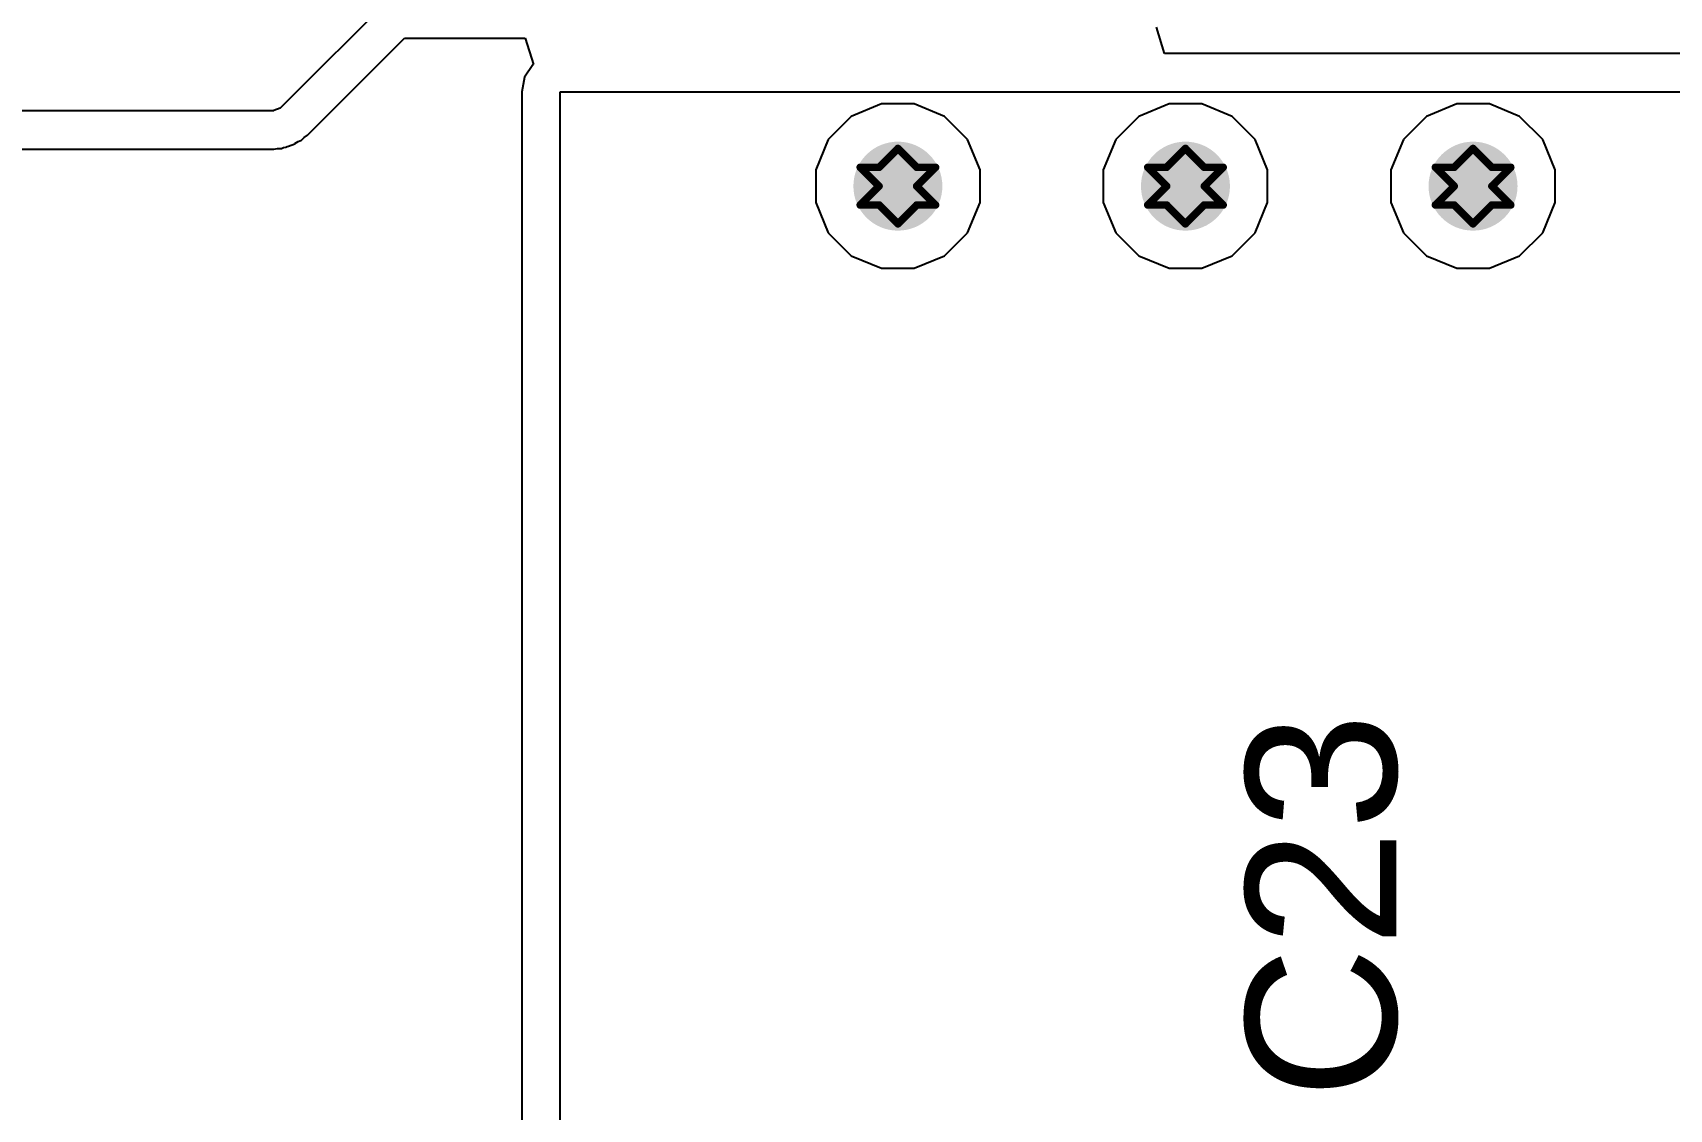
# Model space of a CAD drawing. Header units: inches. Extents: x 24 to 500, y 68 to 269.
# Drawn here: x 311.51 to 322.54, y 94.54 to 101.8 of the extents above; entities that cross this region are included whole.
import ezdxf

# ---------------------------------------------------------------- set-up
doc = ezdxf.new("R2010")
doc.units = ezdxf.units.IN
for name, color, linetype in [('Bottom Layer', 5, 'Continuous'), ('Drill Drawing', 1, 'Continuous'), ('Layer 1', 16, 'Continuous'), ('Layer 2', 76, 'Continuous'), ('Top Layer', 1, 'Continuous'), ('Top Overlay', 2, 'Continuous'), ('Via Holes', 16, 'Continuous')]:
    doc.layers.add(name, color=color, linetype=linetype)
doc.styles.add('Arial', font='', dxfattribs={"height": 0.2})
doc.styles.get('Arial').set_extended_font_data('Arial')

msp = doc.modelspace()

# ---------------------------------------------------------------- hatches: boundary and pattern name
at = {"layer": 'Bottom Layer'}
h = msp.add_hatch(color=5, dxfattribs=at)
edge = h.paths.add_edge_path()
edge.add_arc((317.339, 100.762), 0.3, 0, 360)
h = msp.add_hatch(color=5, dxfattribs=at)
edge = h.paths.add_edge_path()
edge.add_arc((319.278, 100.762), 0.3, 0, 360)
h = msp.add_hatch(color=5, dxfattribs=at)
edge = h.paths.add_edge_path()
edge.add_arc((321.217, 100.762), 0.3, 0, 360)
at = {"layer": 'Layer 1'}
h = msp.add_hatch(color=16, dxfattribs=at)
edge = h.paths.add_edge_path()
edge.add_arc((317.339, 100.762), 0.3, 0, 360)
h = msp.add_hatch(color=16, dxfattribs=at)
edge = h.paths.add_edge_path()
edge.add_arc((319.278, 100.762), 0.3, 0, 360)
h = msp.add_hatch(color=16, dxfattribs=at)
edge = h.paths.add_edge_path()
edge.add_arc((321.217, 100.762), 0.3, 0, 360)
at = {"layer": 'Layer 2'}
h = msp.add_hatch(color=76, dxfattribs=at)
edge = h.paths.add_edge_path()
edge.add_arc((317.339, 100.762), 0.3, 0, 360)
h = msp.add_hatch(color=76, dxfattribs=at)
edge = h.paths.add_edge_path()
edge.add_arc((319.278, 100.762), 0.3, 0, 360)
h = msp.add_hatch(color=76, dxfattribs=at)
edge = h.paths.add_edge_path()
edge.add_arc((321.217, 100.762), 0.3, 0, 360)
at = {"layer": 'Top Layer'}
h = msp.add_hatch(color=1, dxfattribs=at)
edge = h.paths.add_edge_path()
edge.add_arc((317.339, 100.762), 0.3, 0, 360)
h = msp.add_hatch(color=1, dxfattribs=at)
edge = h.paths.add_edge_path()
edge.add_arc((319.278, 100.762), 0.3, 0, 360)
h = msp.add_hatch(color=1, dxfattribs=at)
edge = h.paths.add_edge_path()
edge.add_arc((321.217, 100.762), 0.3, 0, 360)
at = {"layer": 'Via Holes'}
h = msp.add_hatch(color=7, dxfattribs=at)
edge = h.paths.add_edge_path()
edge.add_arc((317.339, 100.762), 0.15, 0, 360)
h = msp.add_hatch(color=7, dxfattribs=at)
edge = h.paths.add_edge_path()
edge.add_arc((319.278, 100.762), 0.15, 0, 360)
h = msp.add_hatch(color=7, dxfattribs=at)
edge = h.paths.add_edge_path()
edge.add_arc((321.217, 100.762), 0.15, 0, 360)

# ---------------------------------------------------------------- linework, layer by layer
at = {"layer": 'Bottom Layer'}
for p, q in [((317.229, 101.316), (317.025, 101.231)), ((317.449, 101.316), (317.229, 101.316)), ((317.653, 101.231), (317.449, 101.316)), ((319.168, 101.316), (318.964, 101.231)), ((319.388, 101.316), (319.168, 101.316)), ((319.592, 101.231), (319.388, 101.316)), ((321.107, 101.316), (320.903, 101.231)), ((321.327, 101.316), (321.107, 101.316)), ((321.531, 101.231), (321.327, 101.316)), ((317.025, 101.231), (316.869, 101.076)), ((317.809, 101.076), (317.653, 101.231)), ((318.964, 101.231), (318.808, 101.076)), ((319.748, 101.076), (319.592, 101.231)), ((320.903, 101.231), (320.747, 101.076)), ((321.687, 101.076), (321.531, 101.231)), ((316.869, 101.076), (316.785, 100.872)), ((317.893, 100.872), (317.809, 101.076)), ((318.808, 101.076), (318.724, 100.872)), ((319.832, 100.872), (319.748, 101.076)), ((320.747, 101.076), (320.663, 100.872)), ((321.771, 100.872), (321.687, 101.076)), ((316.785, 100.872), (316.785, 100.652)), ((317.893, 100.652), (317.893, 100.872)), ((318.724, 100.872), (318.724, 100.652)), ((319.832, 100.652), (319.832, 100.872)), ((320.663, 100.872), (320.663, 100.652)), ((321.771, 100.652), (321.771, 100.872)), ((316.785, 100.652), (316.869, 100.448)), ((317.809, 100.448), (317.893, 100.652)), ((318.724, 100.652), (318.808, 100.448)), ((319.748, 100.448), (319.832, 100.652)), ((320.663, 100.652), (320.747, 100.448)), ((321.687, 100.448), (321.771, 100.652)), ((316.869, 100.448), (317.025, 100.292)), ((317.653, 100.292), (317.809, 100.448)), ((318.808, 100.448), (318.964, 100.292)), ((319.592, 100.292), (319.748, 100.448)), ((320.747, 100.448), (320.903, 100.292)), ((321.531, 100.292), (321.687, 100.448)), ((317.025, 100.292), (317.229, 100.208)), ((317.229, 100.208), (317.449, 100.208)), ((317.449, 100.208), (317.653, 100.292)), ((318.964, 100.292), (319.168, 100.208)), ((319.168, 100.208), (319.388, 100.208)), ((319.388, 100.208), (319.592, 100.292)), ((320.903, 100.292), (321.107, 100.208)), ((321.107, 100.208), (321.327, 100.208)), ((321.327, 100.208), (321.531, 100.292))]:
    msp.add_line(p, q, dxfattribs=at)
at = {"layer": 'Drill Drawing'}
for points in [[(317.212, 100.889, 0.0508, 0.0508, 0), (317.339, 101.016, 0.0508, 0.0508, 0)], [(317.339, 101.016, 0.0508, 0.0508, 0), (317.466, 100.889, 0.0508, 0.0508, 0)], [(319.151, 100.889, 0.0508, 0.0508, 0), (319.278, 101.016, 0.0508, 0.0508, 0)], [(319.278, 101.016, 0.0508, 0.0508, 0), (319.405, 100.889, 0.0508, 0.0508, 0)], [(321.09, 100.889, 0.0508, 0.0508, 0), (321.217, 101.016, 0.0508, 0.0508, 0)], [(321.217, 101.016, 0.0508, 0.0508, 0), (321.344, 100.889, 0.0508, 0.0508, 0)], [(317.085, 100.889, 0.0508, 0.0508, 0), (317.212, 100.762, 0.0508, 0.0508, 0)], [(317.085, 100.889, 0.0508, 0.0508, 0), (317.212, 100.889, 0.0508, 0.0508, 0)], [(317.466, 100.889, 0.0508, 0.0508, 0), (317.593, 100.889, 0.0508, 0.0508, 0)], [(317.466, 100.762, 0.0508, 0.0508, 0), (317.593, 100.889, 0.0508, 0.0508, 0)], [(319.024, 100.889, 0.0508, 0.0508, 0), (319.151, 100.762, 0.0508, 0.0508, 0)], [(319.024, 100.889, 0.0508, 0.0508, 0), (319.151, 100.889, 0.0508, 0.0508, 0)], [(319.405, 100.889, 0.0508, 0.0508, 0), (319.532, 100.889, 0.0508, 0.0508, 0)], [(319.405, 100.762, 0.0508, 0.0508, 0), (319.532, 100.889, 0.0508, 0.0508, 0)], [(320.963, 100.889, 0.0508, 0.0508, 0), (321.09, 100.762, 0.0508, 0.0508, 0)], [(320.963, 100.889, 0.0508, 0.0508, 0), (321.09, 100.889, 0.0508, 0.0508, 0)], [(321.344, 100.889, 0.0508, 0.0508, 0), (321.471, 100.889, 0.0508, 0.0508, 0)], [(321.344, 100.762, 0.0508, 0.0508, 0), (321.471, 100.889, 0.0508, 0.0508, 0)], [(317.085, 100.635, 0.0508, 0.0508, 0), (317.212, 100.762, 0.0508, 0.0508, 0)], [(317.466, 100.762, 0.0508, 0.0508, 0), (317.593, 100.635, 0.0508, 0.0508, 0)], [(319.024, 100.635, 0.0508, 0.0508, 0), (319.151, 100.762, 0.0508, 0.0508, 0)], [(319.405, 100.762, 0.0508, 0.0508, 0), (319.532, 100.635, 0.0508, 0.0508, 0)], [(320.963, 100.635, 0.0508, 0.0508, 0), (321.09, 100.762, 0.0508, 0.0508, 0)], [(321.344, 100.762, 0.0508, 0.0508, 0), (321.471, 100.635, 0.0508, 0.0508, 0)], [(317.085, 100.635, 0.0508, 0.0508, 0), (317.212, 100.635, 0.0508, 0.0508, 0)], [(317.212, 100.635, 0.0508, 0.0508, 0), (317.339, 100.508, 0.0508, 0.0508, 0)], [(317.339, 100.508, 0.0508, 0.0508, 0), (317.466, 100.635, 0.0508, 0.0508, 0)], [(317.466, 100.635, 0.0508, 0.0508, 0), (317.593, 100.635, 0.0508, 0.0508, 0)], [(319.024, 100.635, 0.0508, 0.0508, 0), (319.151, 100.635, 0.0508, 0.0508, 0)], [(319.151, 100.635, 0.0508, 0.0508, 0), (319.278, 100.508, 0.0508, 0.0508, 0)], [(319.278, 100.508, 0.0508, 0.0508, 0), (319.405, 100.635, 0.0508, 0.0508, 0)], [(319.405, 100.635, 0.0508, 0.0508, 0), (319.532, 100.635, 0.0508, 0.0508, 0)], [(320.963, 100.635, 0.0508, 0.0508, 0), (321.09, 100.635, 0.0508, 0.0508, 0)], [(321.09, 100.635, 0.0508, 0.0508, 0), (321.217, 100.508, 0.0508, 0.0508, 0)], [(321.217, 100.508, 0.0508, 0.0508, 0), (321.344, 100.635, 0.0508, 0.0508, 0)], [(321.344, 100.635, 0.0508, 0.0508, 0), (321.471, 100.635, 0.0508, 0.0508, 0)]]:
    msp.add_lwpolyline(points, format="xyseb", dxfattribs=at)
for points in [[(317.326, 101.016, 0.0254, 0.0254, 1), (317.352, 101.016, 0.0254, 0.0254, 1)], [(317.326, 101.016, 0.0254, 0.0254, 1), (317.352, 101.016, 0.0254, 0.0254, 1)], [(319.265, 101.016, 0.0254, 0.0254, 1), (319.291, 101.016, 0.0254, 0.0254, 1)], [(319.265, 101.016, 0.0254, 0.0254, 1), (319.291, 101.016, 0.0254, 0.0254, 1)], [(321.204, 101.016, 0.0254, 0.0254, 1), (321.23, 101.016, 0.0254, 0.0254, 1)], [(321.204, 101.016, 0.0254, 0.0254, 1), (321.23, 101.016, 0.0254, 0.0254, 1)], [(317.072, 100.889, 0.0254, 0.0254, 1), (317.098, 100.889, 0.0254, 0.0254, 1)], [(317.072, 100.889, 0.0254, 0.0254, 1), (317.098, 100.889, 0.0254, 0.0254, 1)], [(317.199, 100.889, 0.0254, 0.0254, 1), (317.225, 100.889, 0.0254, 0.0254, 1)], [(317.199, 100.889, 0.0254, 0.0254, 1), (317.225, 100.889, 0.0254, 0.0254, 1)], [(317.453, 100.889, 0.0254, 0.0254, 1), (317.479, 100.889, 0.0254, 0.0254, 1)], [(317.453, 100.889, 0.0254, 0.0254, 1), (317.479, 100.889, 0.0254, 0.0254, 1)], [(317.58, 100.889, 0.0254, 0.0254, 1), (317.606, 100.889, 0.0254, 0.0254, 1)], [(317.58, 100.889, 0.0254, 0.0254, 1), (317.606, 100.889, 0.0254, 0.0254, 1)], [(319.011, 100.889, 0.0254, 0.0254, 1), (319.037, 100.889, 0.0254, 0.0254, 1)], [(319.011, 100.889, 0.0254, 0.0254, 1), (319.037, 100.889, 0.0254, 0.0254, 1)], [(319.138, 100.889, 0.0254, 0.0254, 1), (319.164, 100.889, 0.0254, 0.0254, 1)], [(319.138, 100.889, 0.0254, 0.0254, 1), (319.164, 100.889, 0.0254, 0.0254, 1)], [(319.392, 100.889, 0.0254, 0.0254, 1), (319.418, 100.889, 0.0254, 0.0254, 1)], [(319.392, 100.889, 0.0254, 0.0254, 1), (319.418, 100.889, 0.0254, 0.0254, 1)], [(319.519, 100.889, 0.0254, 0.0254, 1), (319.545, 100.889, 0.0254, 0.0254, 1)], [(319.519, 100.889, 0.0254, 0.0254, 1), (319.545, 100.889, 0.0254, 0.0254, 1)], [(320.95, 100.889, 0.0254, 0.0254, 1), (320.976, 100.889, 0.0254, 0.0254, 1)], [(320.95, 100.889, 0.0254, 0.0254, 1), (320.976, 100.889, 0.0254, 0.0254, 1)], [(321.077, 100.889, 0.0254, 0.0254, 1), (321.103, 100.889, 0.0254, 0.0254, 1)], [(321.077, 100.889, 0.0254, 0.0254, 1), (321.103, 100.889, 0.0254, 0.0254, 1)], [(321.331, 100.889, 0.0254, 0.0254, 1), (321.357, 100.889, 0.0254, 0.0254, 1)], [(321.331, 100.889, 0.0254, 0.0254, 1), (321.357, 100.889, 0.0254, 0.0254, 1)], [(321.458, 100.889, 0.0254, 0.0254, 1), (321.484, 100.889, 0.0254, 0.0254, 1)], [(321.458, 100.889, 0.0254, 0.0254, 1), (321.484, 100.889, 0.0254, 0.0254, 1)], [(317.199, 100.762, 0.0254, 0.0254, 1), (317.225, 100.762, 0.0254, 0.0254, 1)], [(317.199, 100.762, 0.0254, 0.0254, 1), (317.225, 100.762, 0.0254, 0.0254, 1)], [(317.453, 100.762, 0.0254, 0.0254, 1), (317.479, 100.762, 0.0254, 0.0254, 1)], [(317.453, 100.762, 0.0254, 0.0254, 1), (317.479, 100.762, 0.0254, 0.0254, 1)], [(319.138, 100.762, 0.0254, 0.0254, 1), (319.164, 100.762, 0.0254, 0.0254, 1)], [(319.138, 100.762, 0.0254, 0.0254, 1), (319.164, 100.762, 0.0254, 0.0254, 1)], [(319.392, 100.762, 0.0254, 0.0254, 1), (319.418, 100.762, 0.0254, 0.0254, 1)], [(319.392, 100.762, 0.0254, 0.0254, 1), (319.418, 100.762, 0.0254, 0.0254, 1)], [(321.077, 100.762, 0.0254, 0.0254, 1), (321.103, 100.762, 0.0254, 0.0254, 1)], [(321.077, 100.762, 0.0254, 0.0254, 1), (321.103, 100.762, 0.0254, 0.0254, 1)], [(321.331, 100.762, 0.0254, 0.0254, 1), (321.357, 100.762, 0.0254, 0.0254, 1)], [(321.331, 100.762, 0.0254, 0.0254, 1), (321.357, 100.762, 0.0254, 0.0254, 1)], [(317.072, 100.635, 0.0254, 0.0254, 1), (317.098, 100.635, 0.0254, 0.0254, 1)], [(317.072, 100.635, 0.0254, 0.0254, 1), (317.098, 100.635, 0.0254, 0.0254, 1)], [(317.199, 100.635, 0.0254, 0.0254, 1), (317.225, 100.635, 0.0254, 0.0254, 1)], [(317.199, 100.635, 0.0254, 0.0254, 1), (317.225, 100.635, 0.0254, 0.0254, 1)], [(317.453, 100.635, 0.0254, 0.0254, 1), (317.479, 100.635, 0.0254, 0.0254, 1)], [(317.453, 100.635, 0.0254, 0.0254, 1), (317.479, 100.635, 0.0254, 0.0254, 1)], [(317.58, 100.635, 0.0254, 0.0254, 1), (317.606, 100.635, 0.0254, 0.0254, 1)], [(317.58, 100.635, 0.0254, 0.0254, 1), (317.606, 100.635, 0.0254, 0.0254, 1)], [(319.011, 100.635, 0.0254, 0.0254, 1), (319.037, 100.635, 0.0254, 0.0254, 1)], [(319.011, 100.635, 0.0254, 0.0254, 1), (319.037, 100.635, 0.0254, 0.0254, 1)], [(319.138, 100.635, 0.0254, 0.0254, 1), (319.164, 100.635, 0.0254, 0.0254, 1)], [(319.138, 100.635, 0.0254, 0.0254, 1), (319.164, 100.635, 0.0254, 0.0254, 1)], [(319.392, 100.635, 0.0254, 0.0254, 1), (319.418, 100.635, 0.0254, 0.0254, 1)], [(319.392, 100.635, 0.0254, 0.0254, 1), (319.418, 100.635, 0.0254, 0.0254, 1)], [(319.519, 100.635, 0.0254, 0.0254, 1), (319.545, 100.635, 0.0254, 0.0254, 1)], [(319.519, 100.635, 0.0254, 0.0254, 1), (319.545, 100.635, 0.0254, 0.0254, 1)], [(320.95, 100.635, 0.0254, 0.0254, 1), (320.976, 100.635, 0.0254, 0.0254, 1)], [(320.95, 100.635, 0.0254, 0.0254, 1), (320.976, 100.635, 0.0254, 0.0254, 1)], [(321.077, 100.635, 0.0254, 0.0254, 1), (321.103, 100.635, 0.0254, 0.0254, 1)], [(321.077, 100.635, 0.0254, 0.0254, 1), (321.103, 100.635, 0.0254, 0.0254, 1)], [(321.331, 100.635, 0.0254, 0.0254, 1), (321.357, 100.635, 0.0254, 0.0254, 1)], [(321.331, 100.635, 0.0254, 0.0254, 1), (321.357, 100.635, 0.0254, 0.0254, 1)], [(321.458, 100.635, 0.0254, 0.0254, 1), (321.484, 100.635, 0.0254, 0.0254, 1)], [(321.458, 100.635, 0.0254, 0.0254, 1), (321.484, 100.635, 0.0254, 0.0254, 1)], [(317.326, 100.508, 0.0254, 0.0254, 1), (317.352, 100.508, 0.0254, 0.0254, 1)], [(317.326, 100.508, 0.0254, 0.0254, 1), (317.352, 100.508, 0.0254, 0.0254, 1)], [(319.265, 100.508, 0.0254, 0.0254, 1), (319.291, 100.508, 0.0254, 0.0254, 1)], [(319.265, 100.508, 0.0254, 0.0254, 1), (319.291, 100.508, 0.0254, 0.0254, 1)], [(321.204, 100.508, 0.0254, 0.0254, 1), (321.23, 100.508, 0.0254, 0.0254, 1)], [(321.204, 100.508, 0.0254, 0.0254, 1), (321.23, 100.508, 0.0254, 0.0254, 1)]]:
    msp.add_lwpolyline(points, format="xyseb", close=True, dxfattribs=at)
at = {"layer": 'Layer 1'}
for p, q in [((317.229, 101.316), (317.025, 101.231)), ((317.449, 101.316), (317.229, 101.316)), ((317.653, 101.231), (317.449, 101.316)), ((319.168, 101.316), (318.964, 101.231)), ((319.388, 101.316), (319.168, 101.316)), ((319.592, 101.231), (319.388, 101.316)), ((321.107, 101.316), (320.903, 101.231)), ((321.327, 101.316), (321.107, 101.316)), ((321.531, 101.231), (321.327, 101.316)), ((317.025, 101.231), (316.869, 101.076)), ((317.809, 101.076), (317.653, 101.231)), ((318.964, 101.231), (318.808, 101.076)), ((319.748, 101.076), (319.592, 101.231)), ((320.903, 101.231), (320.747, 101.076)), ((321.687, 101.076), (321.531, 101.231)), ((316.869, 101.076), (316.785, 100.872)), ((317.893, 100.872), (317.809, 101.076)), ((318.808, 101.076), (318.724, 100.872)), ((319.832, 100.872), (319.748, 101.076)), ((320.747, 101.076), (320.663, 100.872)), ((321.771, 100.872), (321.687, 101.076)), ((316.785, 100.872), (316.785, 100.652)), ((317.893, 100.652), (317.893, 100.872)), ((318.724, 100.872), (318.724, 100.652)), ((319.832, 100.652), (319.832, 100.872)), ((320.663, 100.872), (320.663, 100.652)), ((321.771, 100.652), (321.771, 100.872)), ((316.785, 100.652), (316.869, 100.448)), ((317.809, 100.448), (317.893, 100.652)), ((318.724, 100.652), (318.808, 100.448)), ((319.748, 100.448), (319.832, 100.652)), ((320.663, 100.652), (320.747, 100.448)), ((321.687, 100.448), (321.771, 100.652)), ((316.869, 100.448), (317.025, 100.292)), ((317.653, 100.292), (317.809, 100.448)), ((318.808, 100.448), (318.964, 100.292)), ((319.592, 100.292), (319.748, 100.448)), ((320.747, 100.448), (320.903, 100.292)), ((321.531, 100.292), (321.687, 100.448)), ((317.025, 100.292), (317.229, 100.208)), ((317.229, 100.208), (317.449, 100.208)), ((317.449, 100.208), (317.653, 100.292)), ((318.964, 100.292), (319.168, 100.208)), ((319.168, 100.208), (319.388, 100.208)), ((319.388, 100.208), (319.592, 100.292)), ((320.903, 100.292), (321.107, 100.208)), ((321.107, 100.208), (321.327, 100.208)), ((321.327, 100.208), (321.531, 100.292))]:
    msp.add_line(p, q, dxfattribs=at)
at = {"layer": 'Top Layer'}
for p, q in [((313.919, 102.032), (313.193, 101.306)), ((313.376, 101.123), (314.013, 101.76)), ((314.013, 101.76), (314.827, 101.76)), ((314.827, 101.76), (314.881, 101.582)), ((319.136, 101.656), (319.082, 101.834)), ((329.565, 101.656), (319.136, 101.656)), ((314.878, 101.58), (314.822, 101.496)), ((314.881, 101.582), (314.878, 101.58)), ((314.822, 101.496), (314.803, 101.397)), ((313.193, 101.306), (313.175, 101.288)), ((314.803, 101.397), (314.803, 91.719)), ((315.062, 91.719), (315.062, 101.397)), ((315.062, 101.397), (329.565, 101.397)), ((313.106, 101.27), (293.74, 101.27)), ((313.131, 101.27), (313.106, 101.27)), ((313.106, 101.27), (313.106, 101.27)), ((313.132, 101.271), (313.131, 101.27)), ((313.131, 101.27), (313.131, 101.27)), ((313.173, 101.288), (313.132, 101.271)), ((313.175, 101.288), (313.173, 101.288)), ((313.318, 101.072), (313.336, 101.09)), ((313.336, 101.09), (313.358, 101.105)), ((313.358, 101.105), (313.376, 101.123)), ((313.376, 101.123), (313.376, 101.123)), ((313.376, 101.123), (313.376, 101.123)), ((293.74, 101.011), (313.106, 101.011)), ((313.106, 101.011), (313.106, 101.011)), ((313.106, 101.011), (313.131, 101.011)), ((313.131, 101.011), (313.156, 101.016)), ((313.156, 101.016), (313.182, 101.016)), ((313.182, 101.016), (313.197, 101.022)), ((313.197, 101.022), (313.213, 101.024)), ((313.213, 101.024), (313.221, 101.029)), ((313.213, 101.024), (313.213, 101.024)), ((313.221, 101.029), (313.23, 101.031)), ((313.23, 101.031), (313.231, 101.031)), ((313.231, 101.031), (313.272, 101.048)), ((313.231, 101.031), (313.231, 101.031)), ((313.272, 101.048), (313.274, 101.049)), ((313.274, 101.049), (313.295, 101.063)), ((313.295, 101.063), (313.318, 101.072))]:
    msp.add_line(p, q, dxfattribs=at)

# ---------------------------------------------------------------- texts
at = {"layer": 'Top Overlay', "style": 'Arial'}
msp.add_text('C23', height=1.016, rotation=90, dxfattribs=at).set_placement((320.7, 94.607))

doc.saveas('drawing.dxf')
